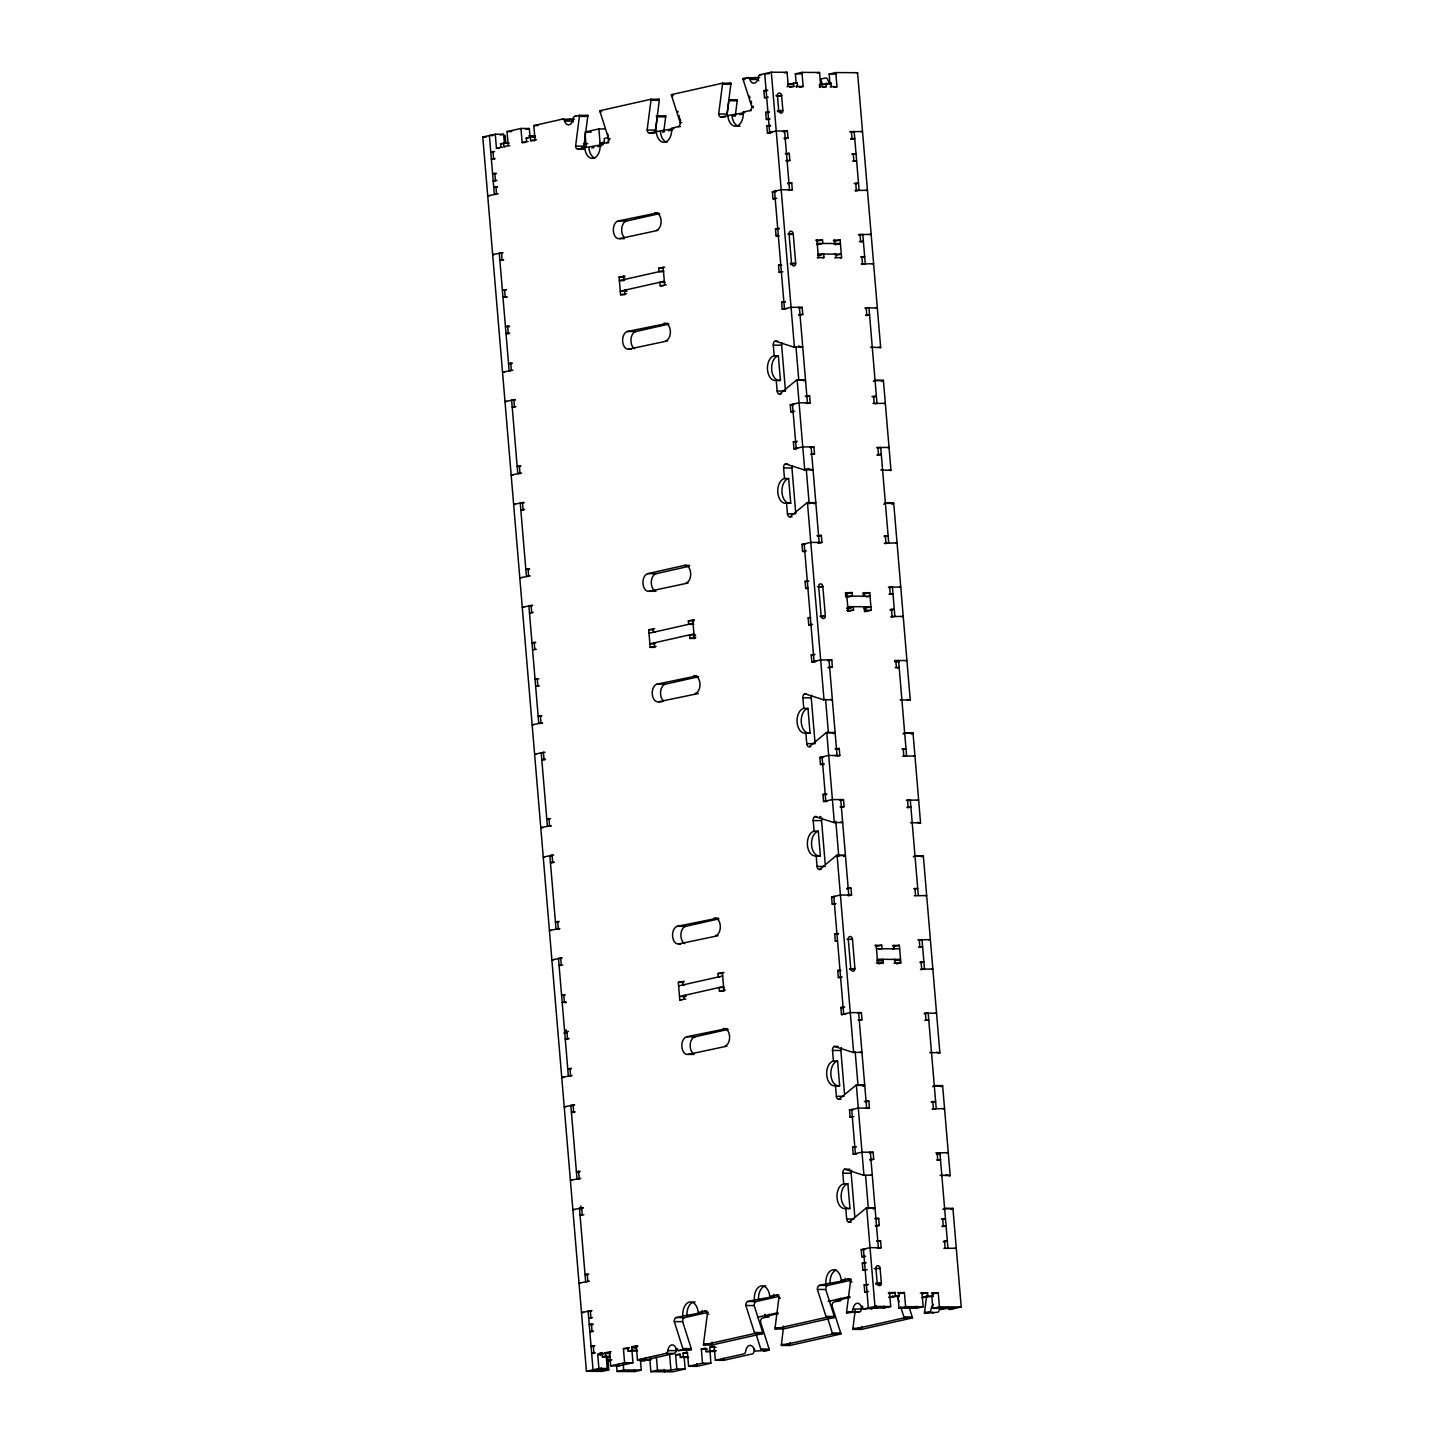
<?xml version="1.0" encoding="UTF-8"?>
<svg xmlns="http://www.w3.org/2000/svg" width="1444" height="1444" viewBox="0 0 1444 1444"><rect width="100%" height="100%" fill="white"/><g stroke="black" fill="none" stroke-linecap="round" stroke-linejoin="round"><path stroke-width="1.5" d="M584.351 149.201L578.087 149.147A3.556 2.22 -89.7 0 1 575.596 146.133L579.405 116.35A3.556 2.22 -89.7 0 0 579.423 115.321L587.762 115.376A3.556 2.22 -89.7 0 1 587.762 116.404L583.936 146.169A3.556 2.22 -89.7 0 0 584.459 148.028M654.854 133.101L649.638 133.083A3.556 2.22 -89.7 0 1 647.147 130.05L650.955 100.268A3.556 2.22 -89.7 0 0 650.973 99.239L659.312 99.293A3.556 2.22 -89.7 0 1 659.312 100.322L655.486 130.104A3.556 2.22 -89.7 0 0 656.172 132.216M655.414 131.693L657.327 116.82A3.556 2.22 -89.7 0 0 657.327 115.791L665.684 115.827A3.556 2.22 -89.7 0 1 665.666 116.856L663.753 131.747M725.357 117.018L721.188 117A3.556 2.22 -89.7 0 1 718.679 113.968L722.505 84.203A3.556 2.22 -89.7 0 0 722.505 83.174L730.863 83.21A3.556 2.22 -89.7 0 1 730.844 84.239L727.036 114.022A3.556 2.22 -89.7 0 0 727.704 116.134M726.964 115.628L728.859 100.737A3.556 2.22 -89.7 0 0 728.877 99.708L737.216 99.762A3.556 2.22 -89.7 0 1 737.216 100.791L735.303 115.664M778.948 1296.423L756.096 1301.549A3.556 2.22 -89.7 0 0 754.201 1305.575L762.775 1332.559A3.556 2.22 -89.7 0 1 762.955 1333.552L711.856 1345.032L703.517 1344.978A3.574 2.22 -89.7 0 1 703.517 1343.949L707.343 1314.184A3.556 2.22 -89.7 0 0 704.834 1311.152L698.228 1312.632A12.473 7.78 -89.7 0 0 689.492 1302.019A12.473 7.78 -89.7 0 0 682.813 1316.098L676.207 1317.578A3.556 2.22 -89.7 0 0 674.294 1321.603L682.886 1348.588A3.556 2.22 -89.7 0 1 683.066 1349.58L691.405 1349.617A3.556 2.22 -89.7 0 0 691.243 1348.642L682.651 1321.657A3.556 2.22 -89.7 0 1 684.546 1317.632L708.228 1312.307M711.856 1345.032A3.574 2.22 -89.7 0 1 711.874 1344.003L712.109 1342.144M851.328 1280.16L827.647 1285.467A3.556 2.22 -89.7 0 0 825.733 1289.492L834.325 1316.477A3.556 2.22 -89.7 0 1 834.506 1317.469L783.406 1328.949L775.049 1328.895A3.574 2.22 -89.7 0 1 775.067 1327.866L778.876 1298.102A3.556 2.22 -89.7 0 0 776.385 1295.069L769.778 1296.55A12.473 7.78 -89.7 0 0 761.024 1285.936A12.473 7.78 -89.7 0 0 754.364 1300.015L747.757 1301.495A3.556 2.22 -89.7 0 0 745.844 1305.52L754.436 1332.505A3.556 2.22 -89.7 0 1 754.616 1333.498L762.955 1333.552M840.552 1298.246A12.473 7.78 -89.7 0 0 840.625 1300.521L834 1302.019A3.556 2.22 -89.7 0 0 832.105 1306.026L840.697 1333.011A3.556 2.22 -89.7 0 1 840.859 1334.003L789.76 1345.483L781.421 1345.447A3.574 2.22 -89.7 0 1 781.421 1344.418L783.641 1326.061M789.76 1345.483A3.574 2.22 -89.7 0 1 789.778 1344.454L790.012 1342.595M862.321 1306.08A7.13 4.44 -89.7 0 0 861.472 1309.004A3.556 2.22 -89.7 0 1 859.595 1311.82L846.599 1312.831A3.574 2.22 -89.7 0 1 846.599 1311.784L850.426 1282.019A3.556 2.22 -89.7 0 0 847.935 1278.987L841.329 1280.467A12.473 7.78 -89.7 0 0 832.574 1269.872A12.473 7.78 -89.7 0 0 825.896 1283.933L819.289 1285.431A3.556 2.22 -89.7 0 0 817.394 1289.438L825.968 1316.423A3.556 2.22 -89.7 0 1 826.148 1317.415L834.506 1317.469M909.016 1306.82L912.229 1316.946A3.556 2.22 -89.7 0 1 912.409 1317.921L861.31 1329.419L852.971 1329.364A3.574 2.22 -89.7 0 1 852.971 1328.336L855.191 1309.979M861.31 1329.419A3.574 2.22 -89.7 0 1 861.328 1328.39L861.563 1326.513M939.845 1307.47A7.13 4.44 -89.7 0 0 939.376 1309.473A3.556 2.22 -89.7 0 1 937.499 1312.289L924.503 1313.282A3.574 2.22 -89.7 0 1 924.521 1312.253L926.669 1295.503M777.811 341.145L775.193 341.127A3.556 2.22 -89.7 0 0 773.298 345.152L774.183 355.729A12.473 7.78 -89.7 0 0 767.504 369.808A12.473 7.78 -89.7 0 0 776.258 380.422L777.143 390.999A3.556 2.22 -89.7 0 0 779.634 394.031L796.528 380.115A3.574 2.22 -89.7 0 1 797.142 379.826L805.499 379.862A3.574 2.22 -89.7 0 0 804.868 380.151L803.821 381.035M873.385 381.433L874.432 380.566A3.556 2.22 -89.7 0 1 875.064 380.277L883.403 380.332L890.966 470.383L880.822 469.95M881.724 381.487L882.789 380.62A3.556 2.22 -89.7 0 1 883.403 380.332M787.594 463.921L785.5 463.903A3.556 2.22 -89.7 0 0 783.605 467.928L784.489 478.506A12.473 7.78 -89.7 0 0 777.811 492.584A12.473 7.78 -89.7 0 0 786.565 503.198L787.449 513.775A3.556 2.22 -89.7 0 0 789.94 516.808L806.835 502.891A3.574 2.22 -89.7 0 1 807.449 502.602L815.806 502.656A3.574 2.22 -89.7 0 0 815.192 502.945L814.127 503.812M883.692 504.227L884.757 503.36A3.556 2.22 -89.7 0 1 885.371 503.072L893.71 503.108L910.261 700.232L900.117 699.817M892.031 504.281L893.096 503.396A3.556 2.22 -89.7 0 1 893.71 503.108M806.366 693.788L804.813 693.77A3.556 2.22 -89.7 0 0 802.9 697.795L803.785 708.372A12.473 7.78 -89.7 0 0 797.124 722.451A12.473 7.78 -89.7 0 0 805.86 733.065L806.745 743.642A3.556 2.22 -89.7 0 0 809.254 746.674L826.148 732.758A3.574 2.22 -89.7 0 1 826.762 732.469L835.101 732.505A3.574 2.22 -89.7 0 0 834.488 732.794L833.441 733.678M902.987 734.075L904.052 733.209A3.556 2.22 -89.7 0 1 904.666 732.92L913.023 732.974L920.568 823.026L910.424 822.593M911.344 734.13L912.391 733.263A3.556 2.22 -89.7 0 1 913.023 732.974M816.69 816.564L815.12 816.546A3.556 2.22 -89.7 0 0 813.207 820.571L814.109 831.148A12.473 7.78 -89.7 0 0 807.431 845.227A12.473 7.78 -89.7 0 0 816.167 855.841L817.069 866.418A3.556 2.22 -89.7 0 0 819.56 869.45L836.455 855.534A3.574 2.22 -89.7 0 1 837.069 855.245L845.408 855.299A3.574 2.22 -89.7 0 0 844.794 855.588L843.747 856.454M913.312 856.87L914.359 856.003A3.556 2.22 -89.7 0 1 914.973 855.714L923.33 855.75L939.882 1052.875L929.719 1052.459M921.651 856.924L922.716 856.039A3.556 2.22 -89.7 0 1 923.33 855.75M838.08 1046.431L834.415 1046.413A3.556 2.22 -89.7 0 0 832.52 1050.438L833.405 1061.015A12.473 7.78 -89.7 0 0 826.726 1075.094A12.473 7.78 -89.7 0 0 835.48 1085.707L836.365 1096.285A3.556 2.22 -89.7 0 0 838.856 1099.317L855.75 1085.401A3.574 2.22 -89.7 0 1 856.364 1085.112L864.721 1085.148A3.574 2.22 -89.7 0 0 864.108 1085.437L863.043 1086.321M932.607 1086.718L933.654 1085.852A3.556 2.22 -89.7 0 1 934.286 1085.563L942.625 1085.617L950.188 1175.669L940.044 1175.236M940.946 1086.772L942.011 1085.906A3.556 2.22 -89.7 0 1 942.625 1085.617M849.956 1169.225L844.722 1169.189A3.556 2.22 -89.7 0 0 842.827 1173.214L843.711 1183.791A12.473 7.78 -89.7 0 0 837.033 1197.87A12.473 7.78 -89.7 0 0 845.787 1208.484L846.671 1219.061A3.556 2.22 -89.7 0 0 849.18 1222.093L866.057 1208.177A3.574 2.22 -89.7 0 1 866.689 1207.888L875.028 1207.942A3.574 2.22 -89.7 0 0 874.414 1208.231L873.349 1209.097M942.914 1209.512L943.979 1208.646A3.556 2.22 -89.7 0 1 944.593 1208.357L952.932 1208.393L961.217 1306.964L949.953 1309.491A3.556 2.22 -89.7 0 1 947.697 1307.596M951.271 1209.567L952.318 1208.682A3.556 2.22 -89.7 0 1 952.932 1208.393M607.689 1356.674L608.808 1369.905L602.202 1371.385L586.426 1371.295L482.783 137.036L495.274 134.238L503.613 134.292L504.389 143.534M509.263 143.191L503.523 143.155L503.83 146.674L508.234 145.7L507.043 131.585L520.959 128.462L529.316 128.516L530.092 137.758M534.984 137.162L530.291 137.144L530.598 140.664L535.002 139.671L533.811 125.574L562.312 119.166L570.669 119.22A3.556 2.22 -89.7 0 1 572.943 121.097A7.13 4.44 -89.7 0 0 573.286 122M562.312 119.166A3.556 2.22 -89.7 0 1 564.586 121.043A7.13 4.44 -89.7 0 0 569.135 124.816A7.13 4.44 -89.7 0 0 572.889 119.184A3.556 2.22 -89.7 0 1 574.784 116.368L579.423 115.321M578.087 149.147L584.694 147.667A12.473 7.78 -89.7 0 0 593.448 158.28A12.473 7.78 -89.7 0 0 600.108 144.201L606.733 142.721A3.556 2.22 -89.7 0 0 608.628 138.696L600.036 111.711A3.574 2.22 -89.7 0 1 599.874 110.737L650.973 99.239M649.638 133.083L656.244 131.585A12.473 7.78 -89.7 0 0 664.998 142.198A12.473 7.78 -89.7 0 0 671.659 128.137L678.265 126.639A3.556 2.22 -89.7 0 0 680.178 122.614L671.586 95.647A3.574 2.22 -89.7 0 1 671.406 94.654L722.505 83.174M721.188 117L727.794 115.52A12.473 7.78 -89.7 0 0 736.53 126.133A12.473 7.78 -89.7 0 0 743.209 112.054L749.815 110.574A3.556 2.22 -89.7 0 0 751.728 106.549L743.137 79.564A3.574 2.22 -89.7 0 1 742.956 78.572L755.952 77.579A3.556 2.22 -89.7 0 1 758.226 79.456A7.13 4.44 -89.7 0 0 758.768 80.774M747.595 77.525A3.556 2.22 -89.7 0 1 749.869 79.42A7.13 4.44 -89.7 0 0 754.418 83.174A7.13 4.44 -89.7 0 0 758.19 77.543A3.556 2.22 -89.7 0 1 760.067 74.727L771.313 72.2L787.088 72.29L788.262 86.405L787.034 86.676M500.31 135.032L503.613 134.292M525.833 129.292L529.316 128.516M565.326 120.412L570.669 119.22M583.99 116.224L587.762 115.376M656.063 100.033L659.312 99.293M727.596 83.951L730.863 83.21M755.952 77.579L742.956 78.572M784.182 72.94L787.088 72.29M796.131 83.12L795.355 73.861L801.962 72.38L819.542 72.489L820.733 86.586L819.488 86.875M495.274 134.238L496.447 148.335L500.851 147.342L500.563 143.822L503.523 143.155M520.959 128.462L522.15 142.559L526.555 141.584L526.248 138.046L530.291 137.144M817.484 72.958L819.542 72.489M830.047 84.654L829.163 74.059L835.769 72.579L857.574 72.705L880.659 347.589L870.497 347.174M787.756 84.203L797.287 82.922L797.575 86.459L796.348 86.73M793.568 83.77L787.63 84.402M796.041 83.21L797.287 82.922M494.552 151.53L490.779 152.017L493.379 152.035M766.042 97.705L764.472 97.687L763.894 90.629L767.648 90.16M585.831 131.855L598.881 128.913L605.126 128.967M656.154 116.043L657.327 115.791M789.706 87.362L793.839 86.423L793.532 82.904M663.915 116.224L665.684 115.827M733.967 100.484L737.216 99.762M856.328 72.994L857.574 72.705M799.434 87.326L803.153 86.496L801.962 72.38M830.156 86.929L831.401 86.658L831.094 83.12L819.398 84.582L820.986 84.6M495.13 158.569L491.375 159.057L494.498 159.075M764.472 97.687L768.244 97.199M776.186 95.575L777.432 95.304A2.004 1.552 77.3 0 1 777.666 94.059L778.388 93.337A3.177 2.455 77.3 0 1 780.482 93.445L781.15 94.077A2.004 1.552 77.3 0 1 781.601 95.322L782.865 110.448A2.671 2.058 77.3 0 1 781.005 113.083A2.671 2.058 77.3 0 1 778.695 110.43L777.432 95.304M825.318 84.42L831.094 83.12M776.222 96.008L781.637 95.755L780.392 96.044M778.298 96.062L781.601 95.322M822.99 87.362L826.293 86.622L826.004 83.102M608.195 137.595L604.17 138.516L604.458 142.035L600.054 143.028L598.881 128.913M834.072 87.344L836.96 86.694L835.769 72.579M582.564 146.963L586.138 146.151L585.073 133.371M608.772 141.061L607.617 133.606M584.694 147.667L603.321 144.454M656.244 131.585L673.915 128.588M727.794 115.52L744.49 112.722M591.805 147.992L594.007 147.505M597.87 146.638L601.715 145.772M662.525 132.108L664.583 131.639M668.446 130.772L672.308 129.906M733.245 116.206L735.718 115.664M739.996 114.708L742.884 114.058M496.375 173.28L492.603 173.749L495.996 173.785M768.912 119.455L766.313 119.437L765.717 112.379L769.471 111.892M777.45 110.701L782.865 110.448L777.504 111.657M496.953 180.32L493.198 180.807L495.797 180.825M766.313 119.437L770.067 118.95M497.512 186.781L493.74 187.269L497.386 187.305M770.573 132.974L767.432 132.956L766.854 125.899L770.609 125.411M498.09 193.839L487.729 195.806L489.281 195.824M767.432 132.956L776.258 130.971L787.377 131.043L787.973 138.101L784.67 138.841M783.496 131.278L784.597 131.025L789.525 189.796L788.424 190.048M783.244 131.964L787.377 131.043M783.948 138.353L787.973 138.101M849.722 131.783L862.501 131.476L861.274 131.765M851.4 132.054L854.162 131.44L859.09 190.211L855.57 191.005M850.733 138.75L854.758 138.48L851.039 139.328M785.229 153.642L789.254 153.371L789.85 160.428L787.377 160.988M786.366 154.021L789.254 153.371M785.825 160.681L789.85 160.428M851.599 154.129L856.039 153.768L852.736 154.508M852.61 161.078L856.635 160.825L855.389 161.096M624.295 238.657L619.602 238.639A8.899 5.559 -89.7 0 1 613.357 231.058A8.899 5.559 -89.7 0 1 618.122 221.004L657.959 212.773M787.702 183.027L791.727 182.756L792.323 189.814L791.077 190.085M787.594 183.695L791.727 182.756M618.122 221.004L626.461 221.058L659.746 213.568M503.035 252.61L492.657 254.595L494.227 254.595M774.525 198.785L772.973 198.785L772.378 191.727L781.186 189.742L792.323 189.814M503.631 259.667L499.859 260.155L502.981 260.173M772.973 198.785L776.728 198.297M854.072 183.514L858.494 183.153L855.606 183.803M619.602 238.639L657.868 230.39M855.065 190.464L867.447 190.265L866.201 190.536M506.14 289.648L502.368 290.136L506.032 290.154M779.2 235.823L776.078 235.805L775.482 228.748L779.255 228.26M506.736 296.688L502.963 297.175L507.133 297.211M776.078 235.805L778.28 235.318M787.828 234.127L793.225 233.874L795.698 263.259A2.671 2.058 77.3 0 1 793.839 265.895A2.671 2.058 77.3 0 1 791.529 263.241L789.056 233.856A2.671 2.058 77.3 0 1 790.933 231.22A2.671 2.058 77.3 0 1 793.225 233.874L789.922 234.614M624.747 294.738L620.577 294.702L619.097 277.067L625.053 276.093M663.735 271.725L659.024 271.689L658.735 268.169L664.709 267.176M663.446 270.696L619.386 280.605L623.844 280.623M815.698 240.173L822.502 239.921L822.791 243.458L817.015 244.758M816.726 241.22L822.502 239.921M833.314 240.282L840.119 240.029L841.599 257.664L840.372 257.935M858.368 234.65L871.147 234.343L869.902 234.614M859.27 235.083L862.79 234.289L865.263 263.674L861.743 264.469M833.928 241.419L840.119 240.029M664.33 281.273L620.27 291.183L626.949 291.219M833.621 243.801L834.849 243.531L834.56 239.993M835.119 244.74L840.39 243.549L817.214 243.422M620.577 294.702L626.534 293.728M665.142 282.302L659.926 282.266L660.215 285.804L666.189 284.811M859.361 241.599L863.386 241.347L860.913 241.906M817.9 255.335L823.694 254.036L823.982 257.555L822.737 257.844M509.209 326.091L505.436 326.561L509.606 326.597M780.699 272.248L779.128 272.248L778.551 265.191L780.753 264.703M790.283 263.512L795.698 263.259L790.752 264.378M817.178 257.808L823.982 257.555M834.506 254.379L835.751 254.108L836.04 257.628L834.794 257.898M836.004 255.317L841.292 254.144L818.098 254M509.786 333.131L506.032 333.618L509.154 333.636M779.128 272.248L782.901 271.761M860.642 256.888L864.667 256.617L861.364 257.375M861.238 263.945L873.62 263.729L872.375 263.999M631.497 349.141L628.88 349.123A8.899 5.559 -89.7 0 1 622.635 341.542A8.899 5.559 -89.7 0 1 627.4 331.488L667.76 323.275M627.4 331.488L635.757 331.542L669.023 324.07M512.313 363.112L508.541 363.599L511.681 363.617M784.85 309.287L782.251 309.269L781.655 302.229L785.428 301.742M512.909 370.169L502.53 372.137L504.606 372.155M782.251 309.269L791.059 307.301L802.178 307.355L802.774 314.413L799.055 315.243M798.297 307.59L799.398 307.337L807.431 402.858L806.33 403.093M799.29 308.005L802.178 307.355M628.88 349.123L667.669 340.892M798.749 314.684L802.774 314.413M864.938 308.023L877.32 307.807L876.075 308.077M865.443 308.547L868.963 307.752L876.977 403.273L875.335 403.634M865.534 315.063L869.559 314.81L866.256 315.55M515.364 399.555L505.003 401.522L506.555 401.522M515.959 406.612L512.187 407.082L514.804 407.1M805.174 396.161L809.615 395.818L810.21 402.876L806.907 403.616M806.312 396.558L809.615 395.818M793.46 411.847L790.861 411.829L790.265 404.789L799.073 402.804L810.21 402.876M520.941 465.961L517.187 466.448L520.309 466.466M790.861 411.829L794.633 411.341M521.537 473.018L511.158 474.986L513.252 475.004M871.959 396.558L876.4 396.216L873.097 396.956M872.97 403.526L885.334 403.309L884.089 403.598M524.01 502.404L513.631 504.371L515.201 504.389M796.583 448.885L793.965 448.867L793.37 441.81L797.142 441.322M524.605 509.461L520.833 509.949L523.432 509.967M793.965 448.867L802.774 446.882L813.911 446.954L814.506 453.994L813.261 454.282M810.03 447.189L811.131 446.936L819.145 542.439L818.044 542.691M810.607 447.694L813.911 446.954M810.481 454.264L814.506 453.994M876.67 447.604L889.035 447.387L887.789 447.676M877.374 448.091L880.696 447.351L888.71 542.854L885.19 543.648M877.266 454.661L881.273 454.391L877.158 455.329M529.587 568.828L525.815 569.297L529.461 569.333M530.183 575.867L519.804 577.835L521.374 577.853M689.348 566.21L656.081 573.701A8.899 5.559 -89.7 0 0 651.262 582.437A8.899 5.559 -89.7 0 0 655.937 591.3L649.222 591.282A8.899 5.559 -89.7 0 1 642.977 583.701A8.899 5.559 -89.7 0 1 647.742 573.647L684.438 565.398L689.654 565.434M816.907 535.76L821.329 535.399L821.925 542.457L818.207 543.287M818.026 536.139L821.329 535.399M532.637 605.253L522.277 607.238L523.829 607.238M805.192 551.446L802.575 551.428L801.98 544.37L810.806 542.384L821.925 542.457M533.233 612.31L529.461 612.798L532.078 612.816M802.575 551.428L806.348 550.94M884.089 536.067L888.114 535.796L884.396 536.626M649.222 591.282L688.012 583.033M884.269 543.215L897.049 542.908L895.822 543.179M535.76 642.291L531.988 642.779L535.11 642.797M807.25 588.466L805.68 588.448L805.102 581.39L808.857 580.903M532.583 649.818L536.338 649.331M805.68 588.448L807.9 587.961M817.43 586.769L822.845 586.517L825.318 615.902A2.671 2.058 77.3 0 1 823.441 618.537A2.671 2.058 77.3 0 1 821.149 615.884L818.676 586.499A2.671 2.058 77.3 0 1 820.535 583.863A2.671 2.058 77.3 0 1 822.845 586.517L820.788 586.986M654.872 647.381L650.179 647.345L648.699 629.71L654.673 628.736M693.86 624.368L688.644 624.331L688.355 620.812L694.311 619.819M649.006 633.248L693.048 623.339M845.3 592.816L852.104 592.563L852.411 596.101L847.863 597.112M852.104 592.563L845.498 594.062L845.769 597.13M862.934 592.924L869.739 592.672L871.219 610.307L865.84 611.516M888.385 587.203L900.749 586.986L899.522 587.257M888.89 587.726L892.41 586.932L894.883 616.317L891.345 617.111M869.739 592.672L862.772 594.152M693.932 633.916L649.89 643.825L654.331 643.843M863.223 596.444L864.469 596.173L864.162 592.636M693.481 635.956L695.683 635.45M866.49 596.986L870.01 596.192L846.816 596.065M650.179 647.345L656.154 646.37M695.268 634.945L689.528 634.909L689.835 638.447L695.791 637.454M888.981 594.242L893.006 593.989L891.76 594.26M847.105 608.068L853.296 606.679L853.584 610.198L847.808 611.498M535.038 679.203L538.811 678.734M810.842 624.909L808.748 624.891L808.153 617.833L810.355 617.346M819.903 616.155L825.318 615.902L820.77 616.931M846.798 610.451L853.584 610.198M864.108 607.021L865.353 606.751L865.642 610.27L864.414 610.541M863.855 608.357L870.894 606.787L847.718 606.642M539.406 685.774L535.634 686.261L537.728 686.279M808.748 624.891L812.521 624.404M890.262 609.53L894.287 609.26L890.154 610.198M890.858 616.588L903.222 616.371L901.977 616.642M662.146 701.802L658.5 701.766A8.899 5.559 -89.7 0 1 652.255 694.185A8.899 5.559 -89.7 0 1 657.02 684.131L696.856 675.9M657.02 684.131L665.359 684.185L698.625 676.713M541.915 715.755L538.161 716.242L540.76 716.26M814.994 661.93L811.853 661.912L811.257 654.872L815.03 654.385M542.511 722.812L532.132 724.78L533.702 724.78M811.853 661.912L820.661 659.944L831.798 659.998L832.394 667.056L828.676 667.886M827.917 660.233L829.018 659.98L837.033 755.501L835.39 755.862M828.08 660.847L831.798 659.998M658.5 701.766L698.336 693.535M827.953 667.417L832.394 667.056M894.558 660.666L906.922 660.449L905.695 660.72M895.045 661.19L898.583 660.395L906.597 755.916L905.496 756.151M895.154 667.706L899.161 667.453L897.518 667.832M544.984 752.198L534.605 754.165L536.175 754.165M545.579 759.255L541.807 759.724L544.929 759.743M835.21 748.714L839.217 748.461L839.812 755.519L837.755 755.97M835.516 749.292L839.217 748.461M823.603 764.49L820.463 764.472L819.885 757.432L828.694 755.447L839.812 755.519M550.561 818.604L546.789 819.091L549.406 819.109M820.463 764.472L824.235 763.984M551.157 825.661L540.778 827.629L542.872 827.647M901.977 749.111L906.002 748.858L903.114 749.508M902.572 756.169L914.936 755.952L913.709 756.241M553.612 855.047L543.251 857.014L544.803 857.032M826.708 801.528L823.585 801.51L822.99 794.453L826.762 793.965M554.207 862.104L550.453 862.591L553.575 862.609M823.585 801.51L832.394 799.525L843.513 799.597L844.108 806.636L841.22 807.286M839.632 799.832L840.733 799.579L848.765 895.081L847.664 895.334M839.794 800.427L843.513 799.597M840.083 806.907L844.108 806.636M906.272 800.247L918.655 800.03L917.409 800.319M907.554 800.608L910.298 799.994L918.312 895.497M906.868 807.304L910.893 807.034L907.59 807.792M559.189 921.471L555.435 921.94L558.034 921.958M559.785 928.51L549.406 930.477L550.976 930.496M680.918 943.925L678.824 943.925A8.899 5.559 -89.7 0 1 672.579 936.344A8.899 5.559 -89.7 0 1 677.344 926.29L718.228 918.059M846.924 888.313L850.949 888.042L851.545 895.099L848.242 895.84M846.816 888.981L850.949 888.042M677.344 926.29L685.701 926.344L718.968 918.853M562.257 957.895L551.879 959.881L553.449 959.881M835.318 904.088L832.195 904.07L831.6 897.013L840.408 895.027L851.545 895.099M562.853 964.953L559.081 965.44L561.174 965.458M832.195 904.07L835.968 903.583M913.709 888.71L917.734 888.439L914.828 889.089M678.824 943.925L718.137 935.694M914.305 895.749L926.669 895.551L925.424 895.822M565.362 994.934L561.59 995.421L563.683 995.421M836.87 941.109L835.3 941.091L834.704 934.033L838.477 933.546M565.958 1001.974L562.185 1002.461L566.373 1002.497M835.3 941.091L837.502 940.604M847.05 939.412L852.465 939.16L854.92 968.545A2.671 2.058 77.3 0 1 853.061 971.18A2.671 2.058 77.3 0 1 850.751 968.527L848.278 939.141A2.671 2.058 77.3 0 1 850.155 936.506A2.671 2.058 77.3 0 1 852.465 939.16L851.22 939.448M681.369 1000.006L679.799 999.988L678.319 982.353L684.294 981.379M719.816 976.992L718.264 976.974L717.957 973.455L723.931 972.462M678.608 985.891L722.668 975.982M874.92 945.459L881.724 945.206L882.013 948.744L879.125 949.394M875.948 946.506L881.724 945.206M892.536 945.567L899.341 945.315L900.821 962.949L896.706 963.87M918.005 939.845L930.369 939.629L929.124 939.9M918.492 940.369L922.012 939.575L924.485 968.96L920.965 969.754M893.15 946.704L899.341 945.315M723.552 986.559L679.492 996.468L686.171 996.504M892.843 949.087L894.071 948.816L893.782 945.279M679.799 999.988L685.774 999.013M724.365 987.588L719.148 987.552L719.437 991.089L725.411 990.097M918.583 946.885L922.608 946.632L919.305 947.372M877.122 960.621L882.916 959.321L883.205 962.841L878.656 963.87M568.431 1031.377L563.882 1033.001M840.968 977.552L838.368 977.534L837.773 970.476L839.975 969.989M849.505 968.798L854.92 968.545L849.974 969.664M876.4 963.094L883.205 962.841M893.728 959.664L894.973 959.394L895.262 962.913L894.016 963.184M895.226 960.603L900.514 959.43L877.32 959.285M569.026 1038.416L565.254 1038.904L568.376 1038.922M838.368 977.534L842.123 977.046M919.882 962.173L923.889 961.903L920.586 962.643M920.46 969.231L932.842 969.014L931.597 969.285M693.842 1054.445L688.102 1054.409A8.899 5.559 -89.7 0 1 681.857 1046.828A8.899 5.559 -89.7 0 1 686.622 1036.774L726.982 1028.561M686.622 1036.774L694.979 1036.828L728.245 1029.355M571.535 1068.398L567.763 1068.885L570.903 1068.903M843.043 1014.572L841.473 1014.554L840.877 1007.515L844.65 1007.028M572.131 1075.455L561.752 1077.423L563.846 1077.441M841.473 1014.554L850.281 1012.587L861.418 1012.641L861.996 1019.699L859.938 1020.168M857.519 1012.876L858.62 1012.623L866.653 1108.144L865.552 1108.378M858.512 1013.291L861.418 1012.641M688.102 1054.409L726.91 1046.178M857.989 1019.969L861.996 1019.699M924.16 1013.309L936.542 1013.092L935.297 1013.363M924.665 1013.832L928.185 1013.038L936.217 1108.559L932.355 1109.407M924.756 1020.348L928.781 1020.096L927.535 1020.366M574.604 1104.841L564.225 1106.808L565.777 1106.808M575.181 1111.88L571.427 1112.367L574.026 1112.385M864.396 1101.447L868.837 1101.104L869.432 1108.162L868.187 1108.432M865.534 1101.844L868.837 1101.104M851.653 1117.133L850.083 1117.114L849.487 1110.075L858.296 1108.089L869.432 1108.162M580.163 1171.246L576.409 1171.734L579.531 1171.752M850.083 1117.114L853.855 1116.627M580.759 1178.304L570.38 1180.271L572.474 1180.289M931.181 1101.844L935.622 1101.501L931.903 1102.332M932.192 1108.811L944.556 1108.595L943.311 1108.884M583.232 1207.689L572.853 1209.657L574.423 1209.675M855.805 1154.171L853.187 1154.153L852.592 1147.096L856.364 1146.608M583.827 1214.747L580.055 1215.234L581.625 1215.234M853.187 1154.153L861.996 1152.168L873.133 1152.24L873.728 1159.279L870.01 1160.128M869.252 1152.456L870.353 1152.222L878.367 1247.724L877.266 1247.977M869.829 1152.98L873.133 1152.24M869.703 1159.55L873.728 1159.279M935.892 1152.89L948.257 1152.673L947.011 1152.962M936.614 1153.377L939.918 1152.637L947.932 1248.139L946.831 1248.392M936.488 1159.947L940.495 1159.676L938.022 1160.236M588.809 1274.113L585.037 1274.583L588.177 1274.601M589.405 1281.153L579.026 1283.12L580.596 1283.138M874.667 1218.61L878.692 1218.357L879.27 1225.414L875.966 1226.155M875.786 1219.007L878.692 1218.357M875.263 1225.667L879.27 1225.414M941.434 1219.007L945.459 1218.754L942.156 1219.494M942.029 1226.064L946.055 1225.812L942.336 1226.642M876.544 1240.956L880.551 1240.685L881.147 1247.742L878.674 1248.302M877.248 1241.425L880.551 1240.685M591.878 1310.538L581.499 1312.524L583.575 1312.524M864.414 1256.731L861.797 1256.713L861.22 1249.656L870.028 1247.67L881.147 1247.742M592.455 1317.596L588.701 1318.083L591.3 1318.101M861.797 1256.713L865.57 1256.226M943.311 1241.353L947.336 1241.082L943.618 1241.912M592.997 1324.058L589.242 1324.545L592.888 1324.563M864.505 1270.233L862.934 1270.233L862.339 1263.175L866.111 1262.688M943.907 1248.392L956.271 1248.194L955.044 1248.464M593.592 1331.115L589.82 1331.603L592.69 1331.621M862.934 1270.233L867.23 1269.745M874.27 1268.644L880.1 1268.301L881.363 1283.427A2.004 1.552 77.3 0 1 881.111 1284.673L880.569 1285.286A3.177 2.455 77.3 0 1 878.493 1285.377L877.645 1284.655A2.004 1.552 77.3 0 1 877.194 1283.391L875.93 1268.265A2.671 2.058 77.3 0 1 877.79 1265.63A2.671 2.058 77.3 0 1 880.1 1268.301L878.854 1268.572M682.813 1316.098L702.398 1312.65A12.473 7.78 -89.7 0 0 702.091 1310.43M754.364 1300.015L773.948 1296.568A12.473 7.78 -89.7 0 0 773.641 1294.365M825.896 1283.933L845.498 1280.503A12.473 7.78 -89.7 0 0 845.173 1278.283M594.838 1345.808L591.065 1346.295L594.188 1346.313M867.375 1291.983L864.757 1291.965L864.18 1284.925L868.458 1284.438M875.912 1283.247L881.327 1282.994L875.966 1284.203M875.948 1283.68L877.194 1283.391M876.833 1284.438L881.363 1283.427M595.415 1352.866L591.661 1353.353L594.26 1353.371M864.757 1291.965L868.53 1291.496M757.414 1317.307L777.793 1312.722M828.134 1301.405L849.758 1296.55M600.271 1353.335L602.166 1352.468M764.833 1314.311A12.473 7.78 -89.7 0 0 764.905 1316.585L778.388 1313.553M836.383 1299.383A12.473 7.78 -89.7 0 0 836.437 1300.503L849.938 1297.47M586.426 1371.295L598.917 1368.479L597.726 1354.382L603.7 1353.389M602.13 1353.389L602.419 1356.909L605.397 1356.241L605.108 1352.721L611.065 1351.746M609.512 1351.728L610.686 1365.843L624.602 1362.703L623.429 1348.606L629.385 1347.631M627.833 1347.613L628.122 1351.133L632.165 1350.23L631.858 1346.71L637.833 1345.718M769.02 1314.329A12.473 7.78 -89.7 0 0 769.074 1316.603L762.468 1318.083A3.556 2.22 -89.7 0 0 760.555 1322.108L769.147 1349.093A3.556 2.22 -89.7 0 1 769.327 1350.086L764.67 1351.133A3.556 2.22 -89.7 0 1 762.486 1349.472M609.097 1353.75L610.198 1353.497M634.8 1347.974L636.172 1347.667L632.003 1347.631M888.295 1292.723L895.099 1292.47L895.406 1295.99L888.782 1297.254M606.57 1357.306L609.873 1356.566M888.908 1293.86L895.099 1292.47M637.472 1350.97L628.122 1351.133M897.608 1292.777L904.413 1292.524L905.605 1306.639L898.998 1308.12L897.987 1295.99M899.052 1293.734L904.413 1292.524M606.877 1360.844L611.823 1359.725M888.8 1297.488L899.161 1296.026L898.854 1292.488M920.351 1292.994L927.571 1292.669L927.86 1296.189L922.084 1297.488M922.193 1293.878L927.571 1292.669M931.434 1292.976L938.239 1292.723L939.412 1306.838L932.806 1308.318L931.777 1295.972M636.262 1345.718L637.454 1359.815L665.955 1353.425L674.312 1353.461A3.556 2.22 -89.7 0 0 676.189 1350.645A7.13 4.44 -89.7 0 1 676.496 1349.129M665.955 1353.425A3.556 2.22 -89.7 0 0 667.832 1350.591A7.13 4.44 -89.7 0 1 671.604 1344.96A7.13 4.44 -89.7 0 1 676.153 1348.732A3.556 2.22 -89.7 0 0 678.409 1350.609L683.066 1349.58M703.517 1344.978L754.616 1333.498M775.049 1328.895L826.148 1317.415M846.599 1312.831L851.238 1311.784A3.556 2.22 -89.7 0 0 853.115 1308.968A7.13 4.44 -89.7 0 1 856.888 1303.318A7.13 4.44 -89.7 0 1 861.436 1307.091A3.556 2.22 -89.7 0 0 863.711 1308.968L876.688 1307.975L876.526 1305.936M863.711 1308.986L874.956 1306.441L890.731 1306.549L889.54 1292.434M932.03 1294.113L938.239 1292.723M640.992 1360.663L651.045 1359.58L650.919 1358.028M606.137 1355.086L607.256 1368.533L601.39 1369.851L601.209 1367.793M610.686 1365.843L619.043 1365.88L632.959 1362.757L631.822 1349.31M637.454 1359.815L645.793 1359.869L674.312 1353.461M678.427 1350.609L691.405 1349.617M640.288 1361.042L651.045 1359.58M921.886 1297.687L932.968 1296.225L932.662 1292.687M664.15 1369.435L664.33 1371.746L676.821 1368.948L675.63 1354.833L680.034 1353.858L680.341 1357.378L688.68 1357.432M680.341 1357.378L683.301 1356.71L683.012 1353.19L687.416 1352.198L688.589 1366.295L696.947 1366.349L710.863 1363.226L709.78 1347.162L714.184 1346.187L715.358 1360.284L723.715 1360.338L752.216 1353.93A3.556 2.22 -89.7 0 0 754.093 1351.115A7.13 4.44 -89.7 0 1 754.562 1349.111M688.589 1366.295L702.524 1363.172L701.333 1349.057L705.737 1348.082L706.026 1351.602L715.394 1351.422M865.497 1249.168L863.422 1249.168L868.349 1307.939L884.125 1308.029L890.731 1306.549M616.57 1365.519L617.075 1371.475L623.682 1369.977L641.262 1370.085L640.378 1359.508M706.026 1351.602L716.332 1350.736M617.075 1371.475L634.656 1371.583L641.262 1370.085M898.998 1308.12L916.579 1308.228L923.185 1306.73L921.994 1292.633M649.872 1359.544L650.883 1371.674L657.489 1370.194L670.955 1370.266L669.583 1354.075M715.358 1360.284L743.877 1353.876A3.556 2.22 -89.7 0 0 745.754 1351.061A7.13 4.44 -89.7 0 1 749.508 1345.429A7.13 4.44 -89.7 0 1 754.057 1349.201A3.556 2.22 -89.7 0 0 756.331 1351.079L769.327 1350.086M781.421 1345.447L832.52 1333.949L840.859 1334.003M852.971 1329.364L904.07 1317.885L912.409 1317.921M924.503 1313.282L929.16 1312.235A3.556 2.22 -89.7 0 0 931.037 1309.419A7.13 4.44 -89.7 0 1 933.51 1304.401M946.253 1308.39L941.614 1309.437A3.556 2.22 -89.7 0 1 939.34 1307.56M684.131 1356.656L685.16 1369.002L672.687 1371.8L650.883 1371.674M769.255 73.716L764.706 73.68L769.634 132.451L771.728 132.469M795.355 73.861L800.842 73.897M829.163 74.059L836.184 74.113M760.067 74.727L761.62 74.745M758.19 77.543L759.743 77.561M743.137 79.564L744.707 79.564M749.869 79.42L758.226 79.456M722.505 84.203L730.844 84.239M788.262 86.405L793.839 86.423M797.575 86.459L803.153 86.496M820.733 86.586L826.293 86.622M831.401 86.658L836.96 86.694M763.894 90.629L767.54 90.665M671.406 94.654L672.976 94.654M671.586 95.647L673.157 95.647M650.955 100.268L659.312 100.322M728.859 100.737L737.216 100.791M751.728 106.549L753.281 106.549M749.815 110.574L751.385 110.574M599.874 110.737L601.426 110.737M743.209 112.054L744.779 112.054M765.717 112.379L768.84 112.397M600.036 111.711L601.606 111.729M718.679 113.968L727.036 114.022M574.784 116.368L576.337 116.368M579.405 116.35L587.762 116.404M657.327 116.82L665.666 116.856M572.889 119.184L574.459 119.202M564.586 121.043L572.943 121.097M680.178 122.614L681.748 122.632M766.854 125.899L770.5 125.917M533.811 125.574L537.98 125.592M678.265 126.639L680.359 126.657M647.147 130.05L655.486 130.104M507.043 131.585L511.736 131.621M584.964 132.054L591.21 132.09M493.054 135.574L489.39 135.555L494.335 194.326L495.725 194.344M503.541 135.646L505.165 135.646L505.833 143.588M528.829 135.79L535.417 135.826M482.783 137.036L486.231 137.054M526.248 138.046L527.818 138.064M608.628 138.696L610.198 138.714M535.002 139.671L536.554 139.689M530.598 140.664L534.767 140.7M526.555 141.584L528.125 141.584M606.733 142.721L608.808 142.739M522.15 142.559L524.75 142.577M600.054 143.028L604.224 143.046M583.52 143.624L587.708 143.66M600.108 144.201L602.978 144.22M500.563 143.822L502.133 143.84M508.234 145.7L509.804 145.7M575.596 146.133L583.936 146.169M503.83 146.674L505.382 146.692M581.733 147.144L585.903 147.162M500.851 147.342L502.422 147.36M496.447 148.335L499.064 148.353M775.969 191.24L774.58 191.24L784.453 308.781L786.529 308.799M772.378 191.727L776.024 191.745M775.482 228.748L779.128 228.784M502.043 253.115L499.263 253.097L509.136 370.657L510.526 370.657M817.827 255.516L820.842 255.534M836.04 257.628L841.599 257.664M778.551 265.191L781.673 265.209M658.735 268.169L663.428 268.187M619.097 277.067L624.313 277.104M625.36 279.613L623.79 279.613L623.501 276.093M660.215 285.804L663.356 285.822M626.245 290.208L624.674 290.19L624.981 293.71M781.655 302.229L784.778 302.247M773.298 345.152L781.637 345.206A3.556 2.22 -89.7 0 1 781.944 342.86M775.193 341.127L793.749 347.083L802.738 347.138A3.556 2.22 -89.7 0 1 802.106 347.12L798.622 346.018M774.183 355.729L778.352 355.747L780.428 380.44L776.258 380.422M796.528 380.115L804.868 380.151M874.432 380.566L882.789 380.62M777.143 390.999L784.958 391.035M779.634 394.031L781.204 394.031M515.111 400.06L511.609 400.042L517.764 473.506L520.562 473.524M794.038 404.302L792.467 404.284L796.167 448.362L797.557 448.38M790.265 404.789L793.388 404.807M793.37 441.81L796.51 441.828M783.605 467.928L791.944 467.982A3.556 2.22 -89.7 0 1 792.251 465.654M785.5 463.903L804.073 469.86L813.062 469.914A3.556 2.22 -89.7 0 1 812.412 469.914L807.774 468.416M784.489 478.506L788.659 478.542L790.734 503.216L786.565 503.198M806.835 502.891L815.192 502.945M884.757 503.36L893.096 503.396M523.721 502.909L520.237 502.891L526.41 576.355L529.226 576.373M787.449 513.775L794.76 513.811M789.94 516.808L792.034 516.826M805.59 543.883L804.182 543.883L814.055 661.424L816.149 661.442M801.98 544.37L805.12 544.388M647.742 573.647L656.081 573.701M805.102 581.39L807.701 581.409M532.349 605.758L528.883 605.74L538.738 723.3L542.222 723.318M846.689 608.159L851.22 608.177M865.642 610.27L871.219 610.307M808.153 617.833L810.77 617.851M688.355 620.812L694.095 620.848M648.699 629.71L653.392 629.746M654.962 632.255L653.41 632.255L653.103 628.736M689.835 638.447L695.051 638.465M655.865 642.851L654.294 642.833L654.583 646.352M811.257 654.872L813.874 654.872M894.757 661.893L898.926 661.93M802.9 697.795L811.257 697.849A3.556 2.22 -89.7 0 1 811.69 695.196M804.813 693.77L823.369 699.726L832.358 699.78A3.556 2.22 -89.7 0 1 831.708 699.762L830.553 699.401M803.785 708.372L807.972 708.39L810.03 733.083L805.86 733.065M826.148 732.758L834.488 732.794M904.052 733.209L912.391 733.263M806.745 743.642L815.102 743.678L811.257 697.849M809.254 746.674L810.824 746.674M543.323 752.685L541.211 752.685L547.384 826.148L550.868 826.167M823.64 756.945L822.087 756.927L825.788 801.005L827.177 801.023M819.885 757.432L822.484 757.432M822.99 794.453L826.636 794.471M819.813 816.582L820.86 816.582M813.207 820.571L821.564 820.625A3.556 2.22 -89.7 0 1 821.997 817.99M815.12 816.546L833.675 822.502L842.664 822.557A3.556 2.22 -89.7 0 1 842.033 822.557L840.859 822.178M814.109 831.148L818.279 831.184L820.354 855.859L816.167 855.841M836.455 855.534L844.794 855.588M914.359 856.003L922.716 856.039M552.637 855.552L549.857 855.534L556.012 928.997L559.532 929.015M817.069 866.418L825.408 866.472M819.56 869.45L821.131 869.45M835.192 896.525L833.802 896.525L843.675 1014.067L845.751 1014.085M831.6 897.013L833.693 897.031M834.704 934.033L838.368 934.069M876.436 948.708L899.63 948.834M561.265 958.401L558.485 958.383L568.358 1075.942L571.138 1075.942M877.049 960.801L883.078 960.838M899.468 960.946L900.569 960.946M895.262 962.913L900.821 962.949M837.773 970.476L840.895 970.494M717.957 973.455L722.65 973.473M678.319 982.353L683.535 982.389M684.582 984.898L683.012 984.898L682.723 981.379M719.437 991.089L724.13 991.107M685.467 995.494L683.896 995.476L684.203 998.995M840.877 1007.515L844 1007.533M832.52 1050.438L840.859 1050.492A3.556 2.22 -89.7 0 1 841.455 1047.568M834.415 1046.413L852.971 1052.369L861.96 1052.423A3.556 2.22 -89.7 0 1 861.328 1052.405L860.173 1052.044M833.405 1061.015L837.574 1061.033L839.65 1085.726L835.48 1085.707M855.75 1085.401L864.108 1085.437M933.654 1085.852L942.011 1085.906M836.365 1096.285L844.18 1096.321M838.856 1099.317L840.949 1099.317M574.333 1105.346L570.831 1105.328L577.004 1178.791L579.784 1178.809M853.26 1109.588L851.689 1109.57L855.389 1153.648L856.779 1153.666M849.487 1110.075L852.628 1110.093M852.592 1147.096L855.732 1147.114M936.777 1154.135L939.557 1154.153M842.827 1173.214L851.166 1173.268A3.556 2.22 -89.7 0 1 851.761 1170.344M844.722 1169.189L863.295 1175.145L872.284 1175.199A3.556 2.22 -89.7 0 1 871.634 1175.199L870.479 1174.82M843.711 1183.791L847.881 1183.827L849.956 1208.502L845.787 1208.484M866.057 1208.177L874.414 1208.231M943.979 1208.646L952.318 1208.682M582.943 1208.195L579.459 1208.177L585.632 1281.64L587.04 1281.658M846.671 1219.061L853.982 1219.097M849.18 1222.093L851.256 1222.111M861.22 1249.656L864.342 1249.674M862.339 1263.175L865.479 1263.193M847.935 1278.987L851.058 1279.005M841.329 1280.467L845.498 1280.503M850.426 1282.019L851.996 1282.037M864.18 1284.925L867.303 1284.943M819.289 1285.431L827.647 1285.467M817.394 1289.438L825.733 1289.492M776.385 1295.069L778.984 1295.087M895.406 1295.99L899.161 1296.026M927.86 1296.189L932.968 1296.225M769.778 1296.55L773.948 1296.568M778.876 1298.102L780.446 1298.102M836.437 1300.503L840.625 1300.521M747.757 1301.495L756.096 1301.549M745.844 1305.52L754.201 1305.575M905.605 1306.639L923.185 1306.73M939.412 1306.838L961.217 1306.964M861.436 1307.091L862.989 1307.109M932.806 1308.318L954.61 1308.444M853.115 1308.968L861.472 1309.004M846.599 1311.784L848.169 1311.802M849.74 1311.82L859.595 1311.82M924.521 1312.253L932.86 1312.307A3.574 2.22 -89.7 0 0 932.86 1313.336M704.834 1311.152L706.928 1311.152M591.571 1311.044L588.105 1311.026L593.033 1369.796L608.808 1369.905M698.228 1312.632L702.398 1312.65M707.343 1314.184L708.896 1314.184M825.968 1316.423L834.325 1316.477M900.659 1306.766L903.89 1316.892L912.229 1316.946M764.905 1316.585L769.074 1316.603M676.207 1317.578L684.546 1317.632M674.294 1321.603L682.651 1321.657M775.067 1327.866L783.406 1327.92A3.574 2.22 -89.7 0 0 783.406 1328.949M852.971 1328.336L861.328 1328.39M754.436 1332.505L762.775 1332.559M827.52 1317.794L832.34 1332.974L840.697 1333.011M703.517 1343.949L711.874 1344.003M781.421 1344.418L789.778 1344.454M631.858 1346.71L637.598 1346.747M709.78 1347.162L716.025 1347.198M676.153 1348.732L677.705 1348.75M682.886 1348.588L691.243 1348.642M755.97 1333.859L760.789 1349.039L769.147 1349.093M623.429 1348.606L628.645 1348.642M701.333 1349.057L707.596 1349.111M632.165 1350.23L637.382 1350.266M667.832 1350.591L676.189 1350.645M605.108 1352.721L610.325 1352.757M683.012 1353.19L687.182 1353.208M600.126 1352.884L602.202 1352.902M605.776 1353.407L609.964 1353.443M597.726 1354.382L602.942 1354.418M675.63 1354.833L679.817 1354.869M605.397 1356.241L610.09 1356.277M683.301 1356.71L687.47 1356.728M602.419 1356.909L610.252 1356.963M607.112 1360.844L610.631 1360.862L610.505 1359.544M624.602 1362.703L632.959 1362.757M702.524 1363.172L710.863 1363.226M598.917 1368.479L607.256 1368.533M676.821 1368.948L685.16 1369.002M878.854 347.21L880.01 347.589A3.574 2.22 -89.7 0 0 880.659 347.589M889.161 470.004L890.316 470.365A3.574 2.22 -89.7 0 0 890.966 470.383M907.301 699.492L909.63 700.232A3.574 2.22 -89.7 0 0 910.261 700.232M917.608 822.268L919.936 823.008A3.574 2.22 -89.7 0 0 920.568 823.026M936.921 1052.134L939.232 1052.875A3.574 2.22 -89.7 0 0 939.882 1052.875M946.073 1174.55L949.538 1175.651A3.574 2.22 -89.7 0 0 950.188 1175.669M822.647 85.088L821.04 80.016A3.574 2.22 -89.7 0 1 820.86 79.041L825.517 77.994A3.556 2.22 -89.7 0 1 827.791 79.871A7.13 4.44 -89.7 0 0 831.004 83.626M749.49 96.098L750.032 97.795M751.115 101.152L751.638 102.849M752.721 106.224L753.263 107.903M679.023 115.556L679.564 117.235M680.106 118.931L680.629 120.61M897.446 1296.658L899.052 1301.712M851.382 131.422L851.96 138.48M853.26 153.75L853.837 160.807M855.714 183.135L856.31 190.193M860.01 234.271L860.606 241.328M861.887 256.599L862.483 263.656M866.183 307.734L866.779 314.792M873.602 396.197L874.198 403.255M877.898 447.333L878.493 454.373M885.334 535.778L885.93 542.836M889.63 586.914L890.226 593.971M891.508 609.242L892.085 616.299M895.803 660.377L896.381 667.435M903.222 748.84L903.818 755.898M907.518 799.976L908.114 807.015M914.936 888.421L915.532 895.479M919.232 939.557L919.828 946.614M921.11 961.884L921.705 968.942M925.405 1013.02L926.001 1020.078M932.842 1101.483L933.42 1108.541M937.12 1152.619L937.716 1159.658M942.679 1218.736L943.275 1225.794M944.556 1241.064L945.152 1248.121M926.218 1295.936L926.362 1297.705M864.234 607.382L864.613 611.787M819.47 85.467L819.632 87.452M916.417 1306.242L916.579 1308.228M816.943 239.885L818.423 257.519M846.545 592.527L848.025 610.162M876.165 945.17L877.645 962.805M796.366 85.99L796.492 87.308M892.41 1295.954L892.536 1297.506M883.945 1306.044L884.125 1308.029M795.969 346.686L798.749 379.682M806.221 468.668L809.182 503.866M825.589 699.329L828.351 732.325M835.823 821.311L838.784 856.509M855.191 1051.972L857.971 1084.967M865.57 1175.524L868.367 1208.754M771.313 72.2L794.399 347.083A3.556 2.22 -89.7 0 1 793.749 347.083M797.142 379.826L804.705 469.86A3.556 2.22 -89.7 0 1 804.073 469.86M807.449 502.602L824.001 699.726A3.556 2.22 -89.7 0 1 823.369 699.726M826.762 732.469L834.325 822.502A3.556 2.22 -89.7 0 1 833.675 822.502M837.069 855.245L853.621 1052.369A3.556 2.22 -89.7 0 1 852.971 1052.369M856.364 1085.112L863.927 1175.145A3.556 2.22 -89.7 0 1 863.295 1175.145M866.689 1207.888L874.956 1306.441M781.637 345.206L785.482 391.035M791.944 467.982L795.788 513.829M821.564 820.625L825.174 863.602M840.859 1050.492L844.469 1093.469M851.166 1173.268L854.776 1216.245M663.139 267.176L664.619 284.811M692.759 619.819L694.239 637.454M722.361 972.462L723.841 990.097M723.552 1358.353L723.715 1360.338M714.202 1349.454L714.383 1351.656M696.73 1363.696L696.947 1366.349M656.37 1356.746L657.489 1370.194M645.63 1357.883L645.793 1359.869M644.313 1359.508L644.439 1361.06M634.494 1369.598L634.656 1371.583M623.194 1364.039L623.682 1369.977M618.862 1363.894L619.043 1365.88M602.022 1369.399L602.202 1371.385M600 1353.389L600.181 1355.447M492.982 151.512L493.577 158.569M494.805 173.262L495.4 180.32M495.942 186.781L496.537 193.839M501.465 252.61L502.061 259.667M504.57 289.63L505.165 296.688M507.638 326.073L508.234 333.131M510.743 363.094L511.338 370.151M513.811 399.537L514.389 406.594M519.389 465.961L519.966 473M522.439 502.404L523.035 509.443M528.017 568.81L528.612 575.867M531.085 605.253L531.663 612.31M534.19 642.273L534.785 649.331M537.24 678.716L537.836 685.774M540.363 715.737L540.958 722.794M543.413 752.18L544.009 759.237M548.991 818.604L549.586 825.643M552.059 855.047L552.655 862.086M557.637 921.452L558.232 928.51M560.687 957.895L561.283 964.953M563.792 994.916L564.387 1001.974M566.86 1031.359L567.456 1038.416M569.965 1068.38L570.561 1075.437M573.033 1104.822L573.629 1111.88M578.611 1171.246L579.206 1178.286M581.661 1207.689L582.257 1214.729M587.239 1274.095L587.834 1281.153M590.307 1310.538L590.903 1317.596M591.444 1324.058L592.022 1331.097M593.267 1345.808L593.863 1352.847M566.084 1029.716L566.391 1033.381M580.903 1206.029L581.21 1209.711M882.609 470.329A3.574 2.22 -89.7 0 1 881.977 470.329M872.302 347.553A3.574 2.22 -89.7 0 1 871.671 347.535M677.958 112.181A3.574 2.22 -89.7 0 1 677.778 111.188M912.229 822.972A3.574 2.22 -89.7 0 1 911.579 822.972M901.922 700.196A3.574 2.22 -89.7 0 1 901.273 700.178M941.849 1175.615A3.574 2.22 -89.7 0 1 941.199 1175.615M931.524 1052.838A3.574 2.22 -89.7 0 1 930.893 1052.82M903.89 1316.892A3.556 2.22 -89.7 0 1 904.07 1317.885M832.34 1332.974A3.556 2.22 -89.7 0 1 832.52 1333.949M760.789 1349.039A3.556 2.22 -89.7 0 1 760.97 1350.032M686.766 1350.663A3.556 2.22 -89.7 0 1 684.763 1349.436M854.938 1312.867A3.574 2.22 -89.7 0 1 854.956 1311.838M872.05 1309.022A3.556 2.22 -89.7 0 1 869.956 1307.596M830.083 1283.969A12.473 7.78 -89.7 0 1 836.058 1270.088M758.533 1300.033A12.473 7.78 -89.7 0 1 765.898 1285.864M686.983 1316.116A12.473 7.78 -89.7 0 1 695.087 1301.928M849.956 1208.502A12.473 7.78 -89.7 0 1 841.22 1197.888A12.473 7.78 -89.7 0 1 847.881 1183.827M839.65 1085.726A12.473 7.78 -89.7 0 1 830.896 1075.112A12.473 7.78 -89.7 0 1 837.574 1061.033M714.058 918.041A8.899 5.559 -89.7 0 1 720.303 925.622A8.899 5.559 -89.7 0 1 715.538 935.676M684.745 943.654A8.899 5.559 -89.7 0 1 680.9 934.43A8.899 5.559 -89.7 0 1 685.701 926.344M723.336 1028.525A8.899 5.559 -89.7 0 1 729.581 1036.106A8.899 5.559 -89.7 0 1 724.816 1046.16M693.77 1053.994A8.899 5.559 -89.7 0 1 690.196 1044.698A8.899 5.559 -89.7 0 1 694.979 1036.828M820.354 855.859A12.473 7.78 -89.7 0 1 811.6 845.245A12.473 7.78 -89.7 0 1 818.279 831.184M810.03 733.083A12.473 7.78 -89.7 0 1 801.294 722.469A12.473 7.78 -89.7 0 1 807.972 708.39M684.438 565.398A8.899 5.559 -89.7 0 1 690.683 572.979A8.899 5.559 -89.7 0 1 685.918 583.033M693.716 675.882A8.899 5.559 -89.7 0 1 699.961 683.463A8.899 5.559 -89.7 0 1 695.196 693.517M663.644 701.008A8.899 5.559 -89.7 0 1 660.612 691.622A8.899 5.559 -89.7 0 1 665.359 684.185M654.836 212.755A8.899 5.559 -89.7 0 1 661.081 220.336A8.899 5.559 -89.7 0 1 656.316 230.39M624.512 237.682A8.899 5.559 -89.7 0 1 621.75 228.26A8.899 5.559 -89.7 0 1 626.461 221.058M664.114 323.239A8.899 5.559 -89.7 0 1 670.359 330.82A8.899 5.559 -89.7 0 1 665.594 340.874M634.548 348.726A8.899 5.559 -89.7 0 1 630.974 339.412A8.899 5.559 -89.7 0 1 635.757 331.542M740.014 126.26A12.473 7.78 -89.7 0 1 731.964 115.538M667.002 142.234A12.473 7.78 -89.7 0 1 660.413 131.621M594.711 158.082A12.473 7.78 -89.7 0 1 588.881 147.703M790.734 503.216A12.473 7.78 -89.7 0 1 781.998 492.603A12.473 7.78 -89.7 0 1 788.659 478.542M780.428 380.44A12.473 7.78 -89.7 0 1 771.674 369.826A12.473 7.78 -89.7 0 1 778.352 355.747"/></g></svg>
